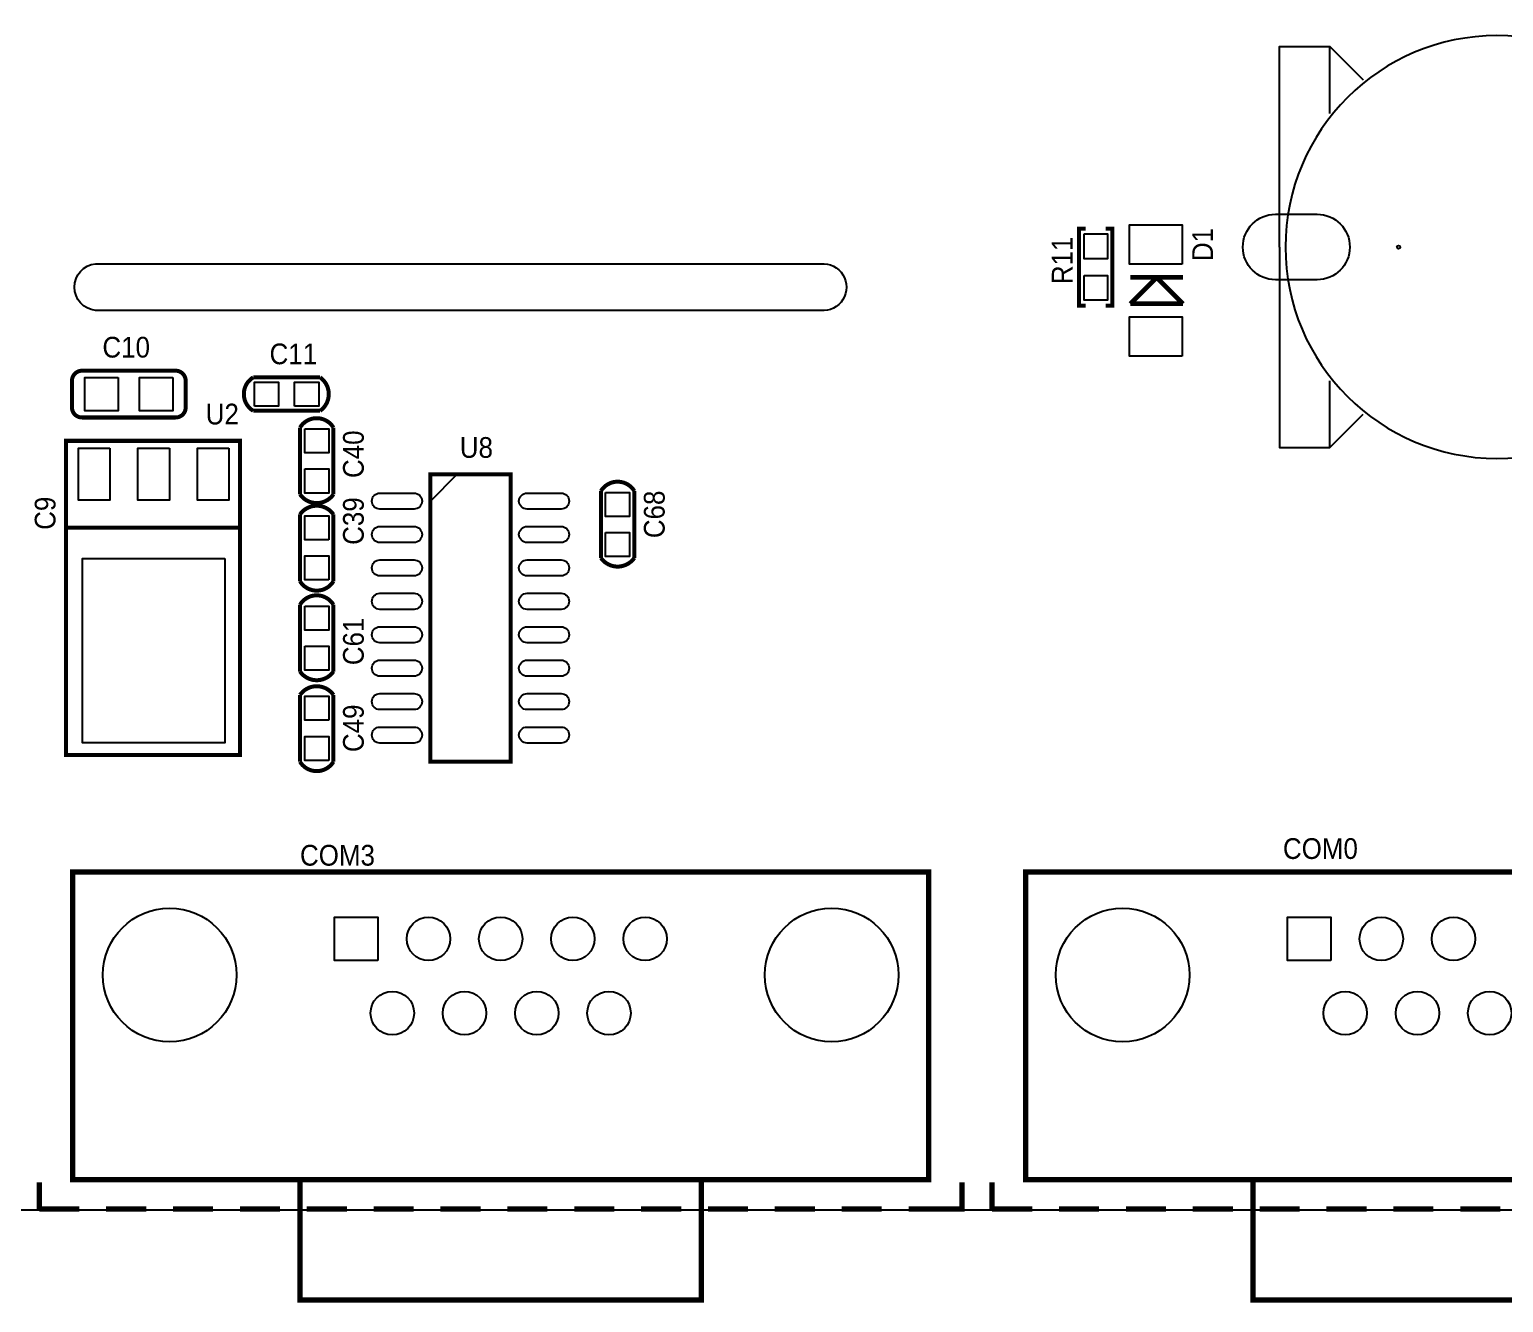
# Model space of a CAD drawing. Extents: x -40 to 180, y -13 to 152.
# Drawn here: x 23.5 to 79.5, y -3.5 to 44.8 of the extents above; entities that cross this region are included whole.
import ezdxf

# ---------------------------------------------------------------- set-up
doc = ezdxf.new("R2010")
doc.units = 0
for name, color, linetype in [('BG_OUTLINE', 3, 'CONTINUOUS'), ('BG_SILKSCREEN_TOP', 1, 'CONTINUOUS'), ('PG_SILKSCREEN_TOP', 11, 'CONTINUOUS'), ('PIN_TOP', 12, 'CONTINUOUS'), ('RD_SILKSCREEN_TOP', 13, 'CONTINUOUS')]:
    doc.layers.add(name, color=color, linetype=linetype)

msp = doc.modelspace()

# ---------------------------------------------------------------- linework, layer by layer
at = {"layer": 'BG_OUTLINE'}
for points in [[(4, 0), (175.9999, 0, 0.414214), (179.9999, 4), (179.9999, 126, 0.414214), (175.9999, 130), (4, 130, 0.414214), (0, 126), (0, 4, 0.414215)], [(26.0079, 35.941), (53.5669, 35.941, -1.096065), (53.5669, 34.163), (26.0079, 34.163, -0.8922)]]:
    msp.add_lwpolyline(points, format="xyb", close=True, dxfattribs=at)
at = {"layer": 'BG_SILKSCREEN_TOP', "const_width": 0.1778}
for points in [[(65.3251, 34.4198), (66.3251, 35.4198)], [(65.3251, 35.4198), (67.3251, 35.4198)], [(66.3251, 35.4198), (67.3251, 34.4198)], [(65.3251, 34.4198), (67.3251, 34.4198)]]:
    msp.add_lwpolyline(points, dxfattribs=at)
at = {"layer": 'PG_SILKSCREEN_TOP'}
msp.add_lwpolyline([(87.2802, 36.576, 1), (71.2158, 36.576, 1)], format="xyb", close=True, dxfattribs=at)
for points in [[(70.993, 36.576), (70.993, 44.196), (72.898, 44.196), (74.168, 42.926)], [(72.898, 41.656), (72.898, 44.196)], [(70.993, 36.576), (70.993, 28.956), (72.898, 28.956), (74.168, 30.226)], [(72.898, 28.956), (72.898, 31.496)]]:
    msp.add_lwpolyline(points, dxfattribs=at)
for points, const_width in [([(63.627, 37.2745), (63.373, 37.2745), (63.373, 34.3535), (63.627, 34.3535)], 0.1524), ([(64.389, 37.2745), (64.643, 37.2745), (64.643, 34.3535), (64.389, 34.3535)], 0.1524), ([(29.0576, 31.877), (25.5016, 31.877)], 0.1524), ([(25.5016, 30.099), (29.0576, 30.099)], 0.1524), ([(31.4985, 25.9105), (24.8945, 25.9105)], 0.1524), ([(23.8785, 0.0279), (23.8785, 1.0439)], 0.2032), ([(33.7845, 1.1455), (33.7845, -3.4265), (49.0245, -3.4265), (49.0245, 1.1455)], 0.2032), ([(58.4225, 0.0279), (58.9305, 0.0279), (58.9305, 1.0439)], 0.2032), ([(60.0735, 0.0279), (60.0735, 1.0439)], 0.2032), ([(69.9795, 1.1455), (69.9795, -3.4265), (85.2195, -3.4265), (85.2195, 1.1455)], 0.2032), ([(23.8785, 0.0279), (25.4025, 0.0279)], 0.2032), ([(26.4185, 0.0279), (27.9425, 0.0279)], 0.2032), ([(28.9585, 0.0279), (30.4825, 0.0279)], 0.2032), ([(31.4985, 0.0279), (33.0225, 0.0279)], 0.2032), ([(34.0385, 0.0279), (35.5625, 0.0279)], 0.2032), ([(36.5785, 0.0279), (38.1025, 0.0279)], 0.2032), ([(39.1185, 0.0279), (40.6425, 0.0279)], 0.2032), ([(41.6585, 0.0279), (43.1825, 0.0279)], 0.2032), ([(44.1985, 0.0279), (45.7225, 0.0279)], 0.2032), ([(46.7385, 0.0279), (48.2625, 0.0279)], 0.2032), ([(49.2785, 0.0279), (50.8025, 0.0279)], 0.2032), ([(51.8185, 0.0279), (53.3425, 0.0279)], 0.2032), ([(54.3585, 0.0279), (55.8825, 0.0279)], 0.2032), ([(56.8985, 0.0279), (58.4225, 0.0279)], 0.2032), ([(60.0735, 0.0279), (61.5975, 0.0279)], 0.2032), ([(62.6135, 0.0279), (64.1375, 0.0279)], 0.2032), ([(65.1535, 0.0279), (66.6775, 0.0279)], 0.2032), ([(67.6935, 0.0279), (69.2175, 0.0279)], 0.2032), ([(70.2335, 0.0279), (71.7575, 0.0279)], 0.2032), ([(72.7735, 0.0279), (74.2975, 0.0279)], 0.2032), ([(75.3135, 0.0279), (76.8375, 0.0279)], 0.2032), ([(77.8535, 0.0279), (79.3775, 0.0279)], 0.2032)]:
    msp.add_lwpolyline(points, dxfattribs=dict(at, const_width=const_width))
at = {"layer": 'PG_SILKSCREEN_TOP', "const_width": 0.1524}
for points in [[(25.5016, 30.099, -0.414214), (25.1206, 30.48), (25.1206, 31.496, -0.414214), (25.5016, 31.877)], [(29.0576, 31.877, -0.414214), (29.4386, 31.496), (29.4386, 30.48, -0.414214), (29.0576, 30.099)]]:
    msp.add_lwpolyline(points, format="xyb", dxfattribs=at)
for points in [[(32.004, 31.623), (34.544, 31.623, -0.520877), (34.544, 30.353), (32.004, 30.353, -0.559817)], [(35.052, 29.718), (35.052, 27.178, -0.520877), (33.782, 27.178), (33.782, 29.718, -0.559817)], [(46.482, 27.305), (46.482, 24.765, -0.520877), (45.212, 24.765), (45.212, 27.305, -0.559817)], [(33.782, 23.876), (33.782, 26.416, -0.520877), (35.052, 26.416), (35.052, 23.876, -0.559817)], [(35.052, 22.987), (35.052, 20.447, -0.520877), (33.782, 20.447), (33.782, 22.987, -0.559817)], [(33.782, 17.018), (33.782, 19.558, -0.520877), (35.052, 19.558), (35.052, 17.018, -0.559817)]]:
    msp.add_lwpolyline(points, format="xyb", close=True, dxfattribs=at)
at = {"layer": 'PG_SILKSCREEN_TOP'}
for points, const_width in [([(31.4985, 17.2745), (24.8945, 17.2745), (24.8945, 29.2125), (31.4985, 29.2125)], 0.1524), ([(38.735, 27.94), (38.735, 17.018), (41.783, 17.018), (41.783, 27.94)], 0.1524), ([(25.1485, 11.8135), (25.1485, 1.1455), (57.6605, 1.1455), (57.6605, 12.8295), (25.1485, 12.8295)], 0.2032), ([(61.3435, 11.8135), (61.3435, 1.1455), (93.8555, 1.1455), (93.8555, 12.8295), (61.3435, 12.8295)], 0.2032)]:
    msp.add_lwpolyline(points, close=True, dxfattribs=dict(at, const_width=const_width))
msp.add_lwpolyline([(38.735, 27.94), (38.735, 26.924), (39.751, 27.94)], close=True, dxfattribs=at)
at = {"layer": 'PIN_TOP'}
for points in [[(70.8406, 37.8206), (72.4154, 37.8206, -1), (72.4154, 35.3314), (70.8406, 35.3314, -1)], [(38.1127, 26.6192), (36.8173, 26.6192, -1), (36.8173, 27.2288), (38.1127, 27.2288, -1)], [(43.7007, 26.6192), (42.4053, 26.6192, -1), (42.4053, 27.2288), (43.7007, 27.2288, -1)], [(38.1127, 25.3492), (36.8173, 25.3492, -1), (36.8173, 25.9588), (38.1127, 25.9588, -1)], [(43.7007, 25.3492), (42.4053, 25.3492, -1), (42.4053, 25.9588), (43.7007, 25.9588, -1)], [(38.1127, 24.0792), (36.8173, 24.0792, -1), (36.8173, 24.6888), (38.1127, 24.6888, -1)], [(43.7007, 24.0792), (42.4053, 24.0792, -1), (42.4053, 24.6888), (43.7007, 24.6888, -1)], [(38.1127, 22.8092), (36.8173, 22.8092, -1), (36.8173, 23.4188), (38.1127, 23.4188, -1)], [(43.7007, 22.8092), (42.4053, 22.8092, -1), (42.4053, 23.4188), (43.7007, 23.4188, -1)], [(38.1127, 21.5392), (36.8173, 21.5392, -1), (36.8173, 22.1488), (38.1127, 22.1488, -1)], [(43.7007, 21.5392), (42.4053, 21.5392, -1), (42.4053, 22.1488), (43.7007, 22.1488, -1)], [(38.1127, 20.2692), (36.8173, 20.2692, -1), (36.8173, 20.8788), (38.1127, 20.8788, -1)], [(43.7007, 20.2692), (42.4053, 20.2692, -1), (42.4053, 20.8788), (43.7007, 20.8788, -1)], [(38.1127, 18.9992), (36.8173, 18.9992, -1), (36.8173, 19.6088), (38.1127, 19.6088, -1)], [(43.7007, 18.9992), (42.4053, 18.9992, -1), (42.4053, 19.6088), (43.7007, 19.6088, -1)], [(38.1127, 17.7292), (36.8173, 17.7292, -1), (36.8173, 18.3388), (38.1127, 18.3388, -1)], [(43.7007, 17.7292), (42.4053, 17.7292, -1), (42.4053, 18.3388), (43.7007, 18.3388, -1)]]:
    msp.add_lwpolyline(points, format="xyb", close=True, dxfattribs=at)
for points in [[(63.5635, 37.0713), (64.4525, 37.0713), (64.4525, 36.1315), (63.5635, 36.1315)], [(67.2939, 35.92495), (65.2939, 35.92495), (65.2939, 37.42505), (67.2939, 37.42505)], [(63.5635, 35.4965), (64.4525, 35.4965), (64.4525, 34.5567), (63.5635, 34.5567)], [(67.2939, 32.42485), (65.2939, 32.42485), (65.2939, 33.92495), (67.2939, 33.92495)], [(26.8732, 31.623), (26.8732, 30.353), (25.6032, 30.353), (25.6032, 31.623)], [(28.956, 31.623), (28.956, 30.353), (27.686, 30.353), (27.686, 31.623)], [(32.0548, 30.5308), (32.0548, 31.4452), (32.9692, 31.4452), (32.9692, 30.5308)], [(33.5788, 30.5308), (33.5788, 31.4452), (34.4932, 31.4452), (34.4932, 30.5308)], [(33.9598, 29.6672), (34.8742, 29.6672), (34.8742, 28.7528), (33.9598, 28.7528)], [(26.5582, 28.9331), (26.5582, 26.9519), (25.3644, 26.9519), (25.3644, 28.9331)], [(28.8188, 28.9331), (28.8188, 26.9519), (27.625, 26.9519), (27.625, 28.9331)], [(31.0794, 28.9331), (31.0794, 26.9519), (29.8856, 26.9519), (29.8856, 28.9331)], [(33.9598, 28.1432), (34.8742, 28.1432), (34.8742, 27.2288), (33.9598, 27.2288)], [(45.3898, 27.2542), (46.3042, 27.2542), (46.3042, 26.3398), (45.3898, 26.3398)], [(34.8742, 25.4508), (33.9598, 25.4508), (33.9598, 26.3652), (34.8742, 26.3652)], [(45.3898, 25.7302), (46.3042, 25.7302), (46.3042, 24.8158), (45.3898, 24.8158)], [(30.927, 24.7421), (30.927, 17.7317), (25.5168, 17.7317), (25.5168, 24.7421)], [(34.8742, 23.9268), (33.9598, 23.9268), (33.9598, 24.8412), (34.8742, 24.8412)], [(33.9598, 22.9362), (34.8742, 22.9362), (34.8742, 22.0218), (33.9598, 22.0218)], [(33.9598, 21.4122), (34.8742, 21.4122), (34.8742, 20.4978), (33.9598, 20.4978)], [(34.8742, 18.5928), (33.9598, 18.5928), (33.9598, 19.5072), (34.8742, 19.5072)], [(34.8742, 17.0688), (33.9598, 17.0688), (33.9598, 17.9832), (34.8742, 17.9832)], [(36.7436, 9.464), (35.0926, 9.464), (35.0926, 11.115), (36.7436, 11.115)], [(72.9386, 9.464), (71.2876, 9.464), (71.2876, 11.115), (72.9386, 11.115)]]:
    msp.add_lwpolyline(points, close=True, dxfattribs=at)
for centre, radius in [((75.5142, 36.576), 0.0635), ((28.8315, 8.9179), 2.54), ((53.9775, 8.9179), 2.54), ((65.0265, 8.9179), 2.54), ((38.6613, 10.2895), 0.8255), ((41.4045, 10.2895), 0.8255), ((44.1477, 10.2895), 0.8255), ((46.8909, 10.2895), 0.8255), ((74.8563, 10.2895), 0.8255), ((77.5995, 10.2895), 0.8255), ((37.2897, 7.4701), 0.8255), ((40.0329, 7.4701), 0.8255), ((42.7761, 7.4701), 0.8255), ((45.5193, 7.4701), 0.8255), ((73.4847, 7.4701), 0.8255), ((76.2279, 7.4701), 0.8255), ((78.9711, 7.4701), 0.8255)]:
    msp.add_circle(centre, radius, dxfattribs=at)

# ---------------------------------------------------------------- texts
at = {"layer": 'RD_SILKSCREEN_TOP', "width": 0.935484}
for s, p in [('D1', (68.4615, 36.0426)), ('R11', (63.1275, 35.1663)), ('C40', (36.2035, 27.8003)), ('C9', (24.4941, 25.8318)), ('C39', (36.2035, 25.2603)), ('C68', (47.6335, 25.5143)), ('C61', (36.2035, 20.6883)), ('C49', (36.2035, 17.3863))]:
    msp.add_text(s, height=0.7874, rotation=90, dxfattribs=at).set_placement(p)
for s, p in [('C10', (26.2763, 32.3765)), ('C11', (32.6263, 32.1225)), ('U2', (30.2006, 29.8365)), ('U8', (39.8526, 28.5665)), ('COM0', (71.12, 13.3265)), ('COM3', (33.782, 13.0725))]:
    msp.add_text(s, height=0.7874, dxfattribs=at).set_placement(p)

doc.saveas('drawing.dxf')
